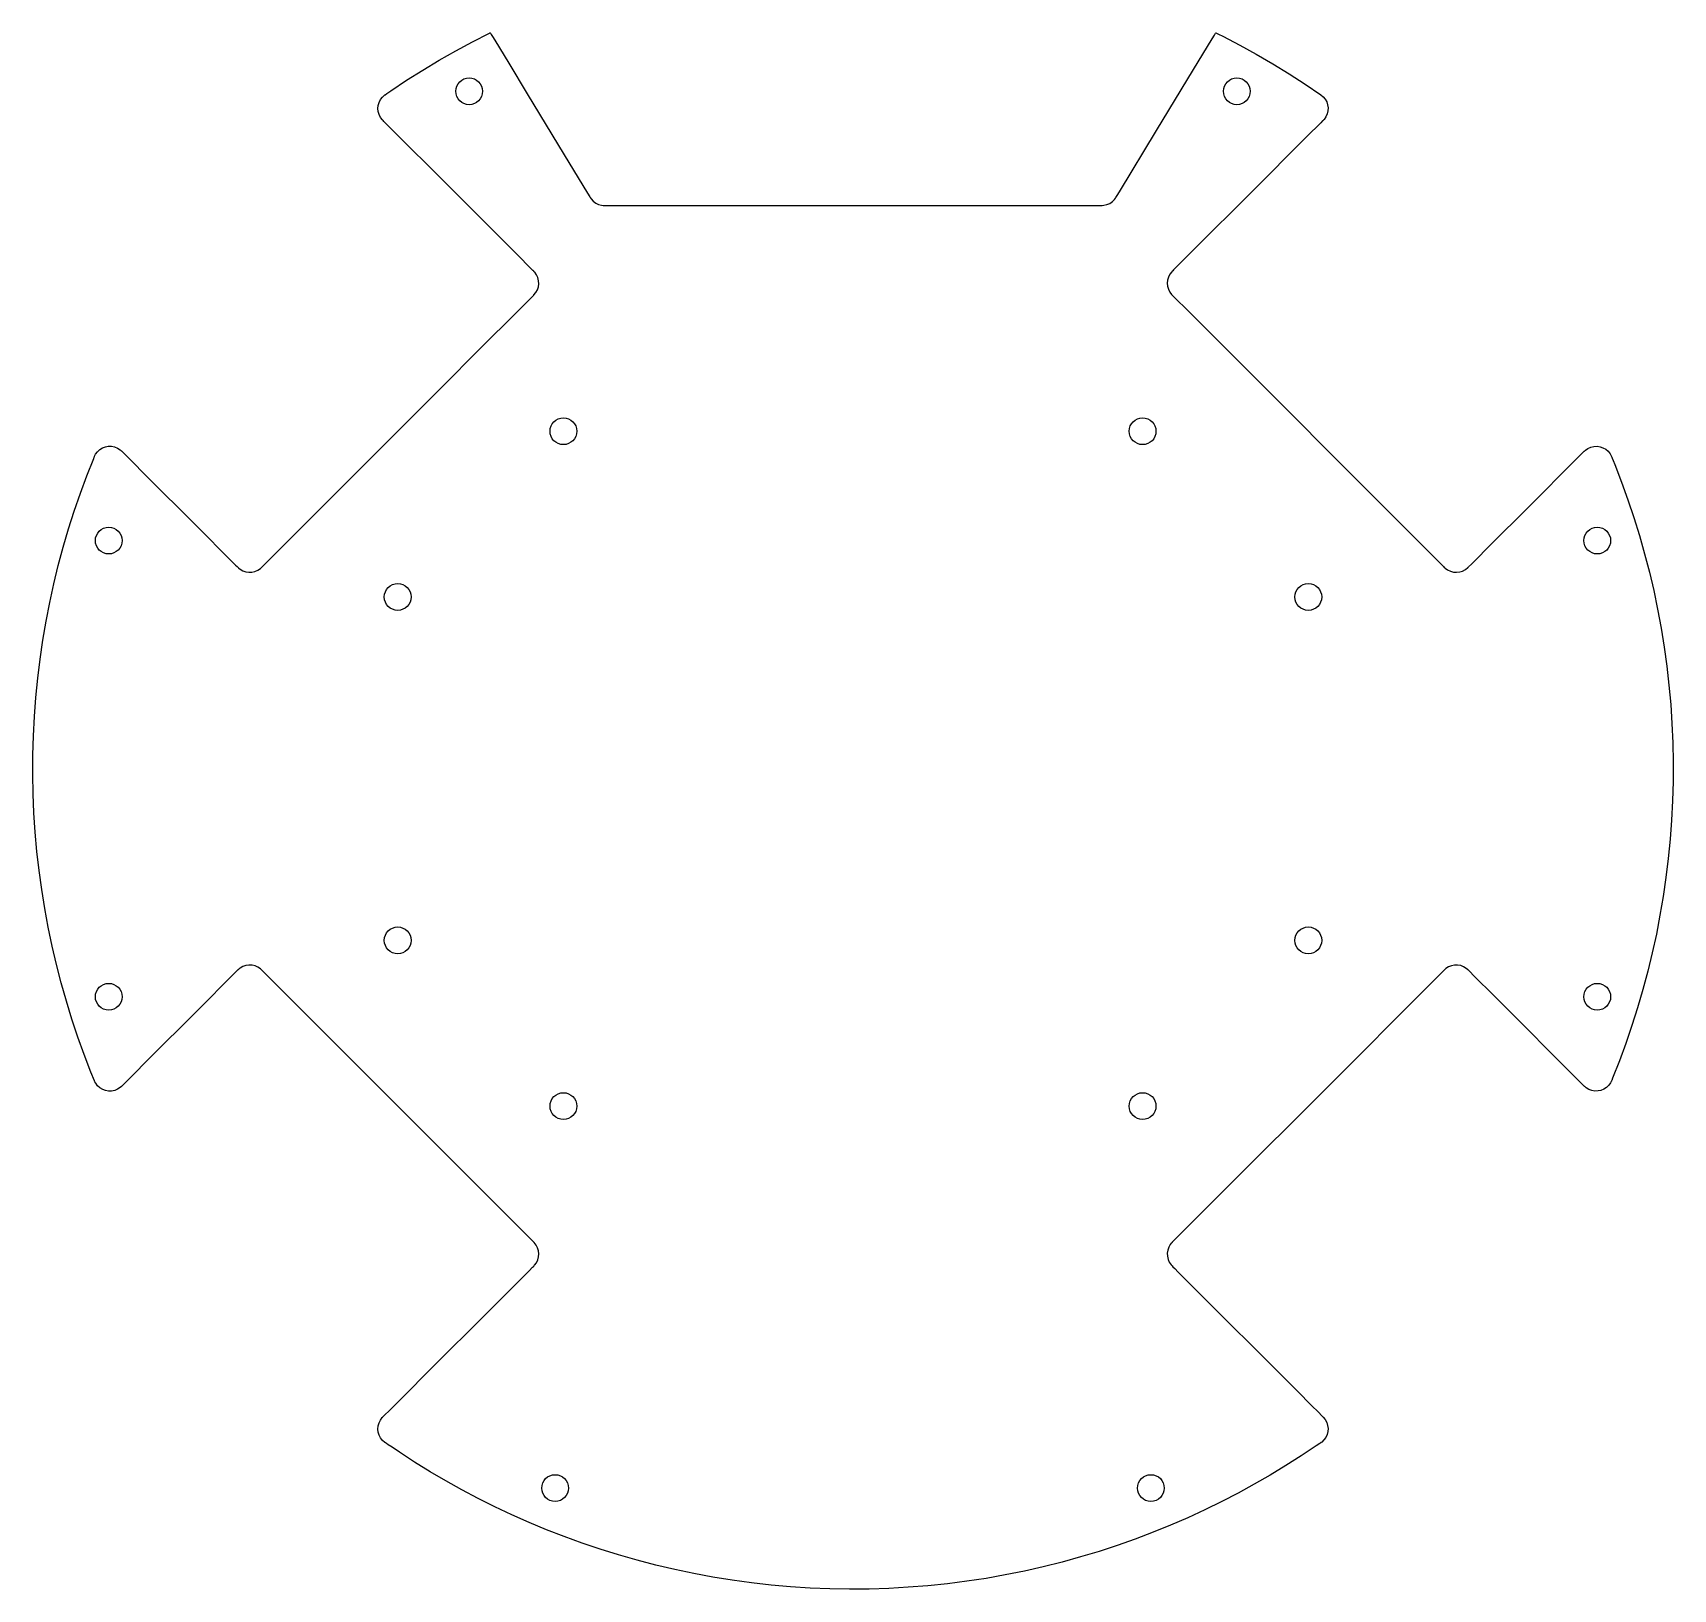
# Model space of a CAD drawing. Header units: millimetres. Extents: x -98 to 98, y -90 to 96.
import ezdxf

# ---------------------------------------------------------------- set-up
doc = ezdxf.new("R2010")
doc.units = ezdxf.units.MM
doc.layers.add('Layer 1 Sketch', color=7, linetype='Continuous')

msp = doc.modelspace()

# ---------------------------------------------------------------- linework, layer by layer
at = {"layer": 'Layer 1 Sketch', "extrusion": (-1e-16, -1e-16, -1)}
msp.add_lwpolyline([(-55.9, 88.34), (-56.18, 88.1), (-56.42, 87.81), (-56.6, 87.48), (-56.71, 87.13), (-56.76, 86.77), (-56.74, 86.4), (-56.65, 86.04), (-56.49, 85.69), (-56.28, 85.39), (-56.21, 85.32), (-56.18, 85.29), (-56.18, 85.28), (-56.16, 85.27), (-56.1, 85.21), (-55.9, 85), (-54.22, 83.33), (-47.52, 76.63), (-40.82, 69.92), (-39.14, 68.25), (-38.3, 67.41), (-38.2, 67.31), (-38.15, 67.25), (-38.13, 67.24), (-38.11, 67.22), (-38.08, 67.19), (-37.86, 66.9), (-37.69, 66.56), (-37.58, 66.2), (-37.55, 65.84), (-37.58, 65.47), (-37.68, 65.11), (-37.84, 64.77), (-38.07, 64.48), (-38.13, 64.41), (-38.13, 64.41), (-38.18, 64.36), (-38.27, 64.27), (-38.46, 64.08), (-38.84, 63.7), (-39.6, 62.95), (-42.62, 59.93), (-66.78, 35.76), (-69.8, 32.74), (-70.56, 31.98), (-70.65, 31.89), (-70.66, 31.88), (-70.67, 31.87), (-70.69, 31.86), (-70.75, 31.79), (-71.05, 31.58), (-71.39, 31.42), (-71.75, 31.32), (-72.12, 31.3), (-72.49, 31.34), (-72.84, 31.45), (-73.17, 31.63), (-73.46, 31.86), (-73.48, 31.88), (-73.49, 31.88), (-73.56, 31.95), (-73.88, 32.28), (-74.52, 32.92), (-75.81, 34.21), (-80.97, 39.37), (-86.13, 44.53), (-86.77, 45.17), (-87.1, 45.49), (-87.26, 45.65), (-87.34, 45.73), (-87.37, 45.77), (-87.38, 45.77), (-87.51, 45.89), (-87.81, 46.1), (-88.16, 46.25), (-88.53, 46.34), (-88.9, 46.35), (-89.26, 46.3), (-89.6, 46.18), (-89.93, 45.99), (-90.22, 45.75), (-90.45, 45.46), (-90.63, 45.14), (-90.64, 45.12), (-90.64, 45.12), (-90.66, 45.06), (-90.71, 44.93), (-90.82, 44.67), (-91.02, 44.16), (-91.83, 42.08), (-92.58, 39.97), (-93.29, 37.84), (-93.96, 35.69), (-94.58, 33.52), (-95.15, 31.32), (-95.67, 29.11), (-96.13, 26.88), (-96.55, 24.63), (-96.92, 22.37), (-97.23, 20.1), (-97.49, 17.81), (-97.7, 15.52), (-97.85, 13.23), (-97.95, 10.93), (-98, 8.62), (-97.99, 6.32), (-97.93, 4.01), (-97.81, 1.71), (-97.64, -0.58), (-97.41, -2.87), (-97.13, -5.15), (-96.8, -7.42), (-96.42, -9.67), (-95.99, -11.92), (-95.5, -14.14), (-94.97, -16.35), (-94.38, -18.54), (-93.75, -20.71), (-93.07, -22.85), (-92.34, -24.97), (-91.57, -27.07), (-90.75, -29.14), (-90.65, -29.39), (-90.64, -29.43), (-90.63, -29.43), (-90.63, -29.43), (-90.63, -29.44), (-90.62, -29.46), (-90.6, -29.5), (-90.52, -29.67), (-90.3, -29.97), (-90.03, -30.23), (-89.72, -30.44), (-89.37, -30.58), (-89.02, -30.65), (-88.65, -30.66), (-88.28, -30.6), (-87.93, -30.47), (-87.61, -30.28), (-87.46, -30.17), (-87.4, -30.11), (-87.38, -30.09), (-87.37, -30.08), (-87.31, -30.02), (-86.99, -29.7), (-76.67, -19.38), (-74.1, -16.81), (-73.77, -16.48), (-73.61, -16.32), (-73.53, -16.24), (-73.49, -16.2), (-73.48, -16.19), (-73.42, -16.13), (-73.28, -16.01), (-72.96, -15.82), (-72.61, -15.68), (-72.24, -15.62), (-71.88, -15.62), (-71.51, -15.69), (-71.16, -15.83), (-70.85, -16.03), (-70.71, -16.15), (-70.68, -16.18), (-70.66, -16.2), (-70.64, -16.21), (-70.6, -16.26), (-70.5, -16.35), (-70.31, -16.54), (-68.8, -18.05), (-56.72, -30.14), (-44.64, -42.22), (-38.59, -48.26), (-38.22, -48.64), (-38.13, -48.72), (-38.13, -48.73), (-38.12, -48.74), (-38.09, -48.77), (-38.03, -48.84), (-37.91, -48.98), (-37.73, -49.31), (-37.6, -49.66), (-37.55, -50.03), (-37.56, -50.39), (-37.64, -50.76), (-37.79, -51.1), (-38, -51.41), (-38.12, -51.54), (-38.13, -51.55), (-38.23, -51.65), (-38.44, -51.86), (-38.86, -52.28), (-39.7, -53.12), (-53.1, -66.52), (-54.77, -68.2), (-55.61, -69.03), (-56.03, -69.45), (-56.14, -69.56), (-56.17, -69.59), (-56.18, -69.6), (-56.19, -69.61), (-56.42, -69.9), (-56.6, -70.23), (-56.71, -70.59), (-56.76, -70.96), (-56.73, -71.32), (-56.64, -71.68), (-56.48, -72.02), (-56.26, -72.32), (-56, -72.58), (-55.92, -72.63), (-55.91, -72.65), (-55.9, -72.65), (-55.88, -72.66), (-55.77, -72.74), (-55.33, -73.04), (-53.54, -74.24), (-51.71, -75.4), (-49.85, -76.53), (-47.95, -77.62), (-46.02, -78.68), (-44.05, -79.7), (-42.05, -80.68), (-40.01, -81.62), (-37.95, -82.51), (-35.85, -83.36), (-33.73, -84.17), (-31.58, -84.93), (-29.4, -85.64), (-27.2, -86.3), (-24.98, -86.92), (-22.74, -87.48), (-20.48, -87.99), (-18.2, -88.45), (-15.9, -88.86), (-13.6, -89.21), (-11.28, -89.51), (-8.95, -89.75), (-6.61, -89.93), (-4.27, -90.06), (-1.92, -90.14), (0.43, -90.16), (2.77, -90.12), (5.12, -90.02), (7.46, -89.87), (9.79, -89.67), (12.12, -89.4), (14.43, -89.09), (16.74, -88.72), (19.03, -88.29), (21.3, -87.81), (23.55, -87.28), (25.79, -86.7), (28, -86.07), (30.2, -85.39), (32.36, -84.66), (34.5, -83.88), (36.62, -83.06), (38.7, -82.19), (40.75, -81.28), (42.78, -80.33), (44.77, -79.33), (46.72, -78.3), (48.65, -77.23), (50.53, -76.12), (52.38, -74.98), (54.19, -73.81), (55.08, -73.21), (55.53, -72.91), (55.75, -72.76), (55.86, -72.68), (55.9, -72.65), (55.9, -72.65), (55.94, -72.62), (56.21, -72.38), (56.44, -72.08), (56.62, -71.75), (56.72, -71.39), (56.76, -71.03), (56.73, -70.66), (56.63, -70.3), (56.46, -69.96), (56.24, -69.67), (56.18, -69.6), (56.17, -69.59), (56.09, -69.51), (55.88, -69.3), (55.46, -68.88), (53.79, -67.21), (50.43, -63.85), (43.73, -57.15), (40.38, -53.8), (38.71, -52.13), (38.29, -51.71), (38.18, -51.6), (38.13, -51.55), (38.13, -51.55), (38.11, -51.53), (38.05, -51.46), (37.83, -51.17), (37.67, -50.83), (37.57, -50.47), (37.55, -50.1), (37.59, -49.74), (37.7, -49.38), (37.87, -49.05), (38.1, -48.76), (38.13, -48.72), (38.87, -47.99), (40.38, -46.48), (43.4, -43.46), (49.44, -37.41), (61.52, -25.33), (67.57, -19.29), (70.59, -16.27), (70.63, -16.22), (70.66, -16.2), (70.66, -16.19), (70.67, -16.18), (70.69, -16.17), (70.72, -16.14), (70.79, -16.08), (71.1, -15.87), (71.44, -15.71), (71.8, -15.63), (72.17, -15.61), (72.53, -15.66), (72.89, -15.78), (73.21, -15.97), (73.36, -16.08), (73.43, -16.14), (73.46, -16.17), (73.48, -16.19), (73.49, -16.2), (73.57, -16.28), (78.73, -21.44), (83.88, -26.59), (86.46, -29.17), (87.11, -29.82), (87.27, -29.98), (87.35, -30.06), (87.38, -30.09), (87.41, -30.12), (87.55, -30.24), (87.86, -30.44), (88.21, -30.58), (88.58, -30.66), (88.95, -30.66), (89.3, -30.6), (89.65, -30.47), (89.97, -30.28), (90.25, -30.03), (90.48, -29.73), (90.57, -29.57), (90.61, -29.49), (90.63, -29.45), (90.64, -29.42), (91.06, -28.39), (91.86, -26.31), (92.61, -24.21), (93.32, -22.08), (93.98, -19.92), (94.6, -17.75), (95.17, -15.55), (95.68, -13.34), (96.15, -11.1), (96.57, -8.86), (96.93, -6.6), (97.24, -4.32), (97.5, -2.04), (97.71, 0.25), (97.86, 2.55), (97.95, 4.85), (98, 7.15), (97.99, 9.46), (97.92, 11.76), (97.8, 14.06), (97.63, 16.36), (97.4, 18.64), (97.12, 20.92), (96.79, 23.19), (96.41, 25.45), (95.97, 27.69), (95.48, 29.91), (94.95, 32.12), (94.36, 34.31), (93.72, 36.48), (93.04, 38.62), (92.31, 40.74), (91.54, 42.84), (90.72, 44.9), (90.67, 45.03), (90.64, 45.1), (90.64, 45.12), (90.63, 45.12), (90.63, 45.13), (90.62, 45.15), (90.58, 45.23), (90.49, 45.39), (90.27, 45.69), (89.99, 45.95), (89.67, 46.15), (89.33, 46.28), (88.98, 46.35), (88.61, 46.35), (88.23, 46.28), (87.88, 46.14), (87.57, 45.94), (87.43, 45.82), (87.4, 45.79), (87.38, 45.78), (87.37, 45.77), (87.3, 45.7), (86.66, 45.05), (84.08, 42.47), (78.92, 37.32), (73.76, 32.16), (73.6, 32), (73.52, 31.92), (73.48, 31.88), (73.45, 31.85), (73.38, 31.79), (73.24, 31.67), (72.91, 31.48), (72.56, 31.36), (72.19, 31.3), (71.83, 31.31), (71.47, 31.39), (71.12, 31.54), (70.81, 31.75), (70.67, 31.87), (70.66, 31.88), (70.28, 32.26), (69.53, 33.01), (68.02, 34.52), (61.98, 40.57), (49.89, 52.65), (43.85, 58.69), (40.83, 61.71), (39.32, 63.22), (38.57, 63.98), (38.19, 64.35), (38.14, 64.4), (38.13, 64.41), (38.13, 64.42), (38.12, 64.42), (37.89, 64.71), (37.71, 65.04), (37.59, 65.4), (37.55, 65.76), (37.57, 66.13), (37.66, 66.49), (37.82, 66.83), (38.03, 67.13), (38.09, 67.2), (38.12, 67.23), (38.14, 67.25), (38.25, 67.35), (38.45, 67.56), (40.13, 69.24), (43.48, 72.59), (50.18, 79.29), (53.53, 82.64), (55.21, 84.32), (56.05, 85.16), (56.15, 85.26), (56.18, 85.29), (56.19, 85.3), (56.23, 85.34), (56.45, 85.63), (56.62, 85.96), (56.72, 86.32), (56.76, 86.69), (56.73, 87.05), (56.63, 87.41), (56.46, 87.75), (56.23, 88.05), (55.96, 88.29), (55.92, 88.32), (55.9, 88.33), (55.9, 88.34), (55.69, 88.48), (55.22, 88.81), (53.33, 90.07), (51.4, 91.28), (49.45, 92.45), (47.47, 93.58), (45.47, 94.66), (43.44, 95.69), (43.38, 95.72), (43.34, 95.73), (43.33, 95.7), (43.29, 95.64), (43.22, 95.53), (43.08, 95.3), (42.81, 94.84), (42.25, 93.93), (41.14, 92.11), (38.93, 88.45), (34.5, 81.15), (32.28, 77.5), (31.73, 76.59), (31.45, 76.13), (31.42, 76.08), (31.42, 76.07), (31.41, 76.06), (31.4, 76.05), (31.3, 75.9), (31.05, 75.63), (30.74, 75.4), (30.4, 75.24), (30.04, 75.14), (29.86, 75.12), (29.77, 75.12), (29.72, 75.12), (29.71, 75.12), (29.67, 75.12), (29.59, 75.12), (29.41, 75.12), (28.72, 75.12), (17.69, 75.12), (-26.46, 75.12), (-29.22, 75.12), (-29.57, 75.12), (-29.71, 75.12), (-29.72, 75.12), (-29.74, 75.12), (-29.79, 75.12), (-29.97, 75.13), (-30.33, 75.21), (-30.67, 75.36), (-30.99, 75.58), (-31.25, 75.84), (-31.36, 75.98), (-31.41, 76.06), (-31.42, 76.08), (-31.55, 76.3), (-31.83, 76.75), (-36.26, 84.06), (-40.69, 91.36), (-42.91, 95.01), (-43.18, 95.47), (-43.32, 95.69), (-43.34, 95.72), (-43.35, 95.73), (-43.42, 95.7), (-43.67, 95.58), (-44.18, 95.32), (-46.2, 94.27), (-48.19, 93.18), (-50.16, 92.03), (-52.1, 90.85), (-54.02, 89.61), (-55.9, 88.34)], close=True, dxfattribs=at)
at = {"layer": 'Layer 1 Sketch'}
for centre in [(-45.86, 88.75), (45.86, 88.75), (-34.6, 48.15), (34.6, 48.15), (-88.92, 35.09), (88.92, 35.09), (-54.4, 28.35), (54.4, 28.35), (-54.4, -12.66), (54.4, -12.66), (-88.92, -19.4), (88.92, -19.4), (-34.6, -32.46), (34.6, -32.46), (-35.59, -78.08), (35.59, -78.08)]:
    msp.add_circle(centre, 1.6, dxfattribs=at)

doc.saveas('drawing.dxf')
